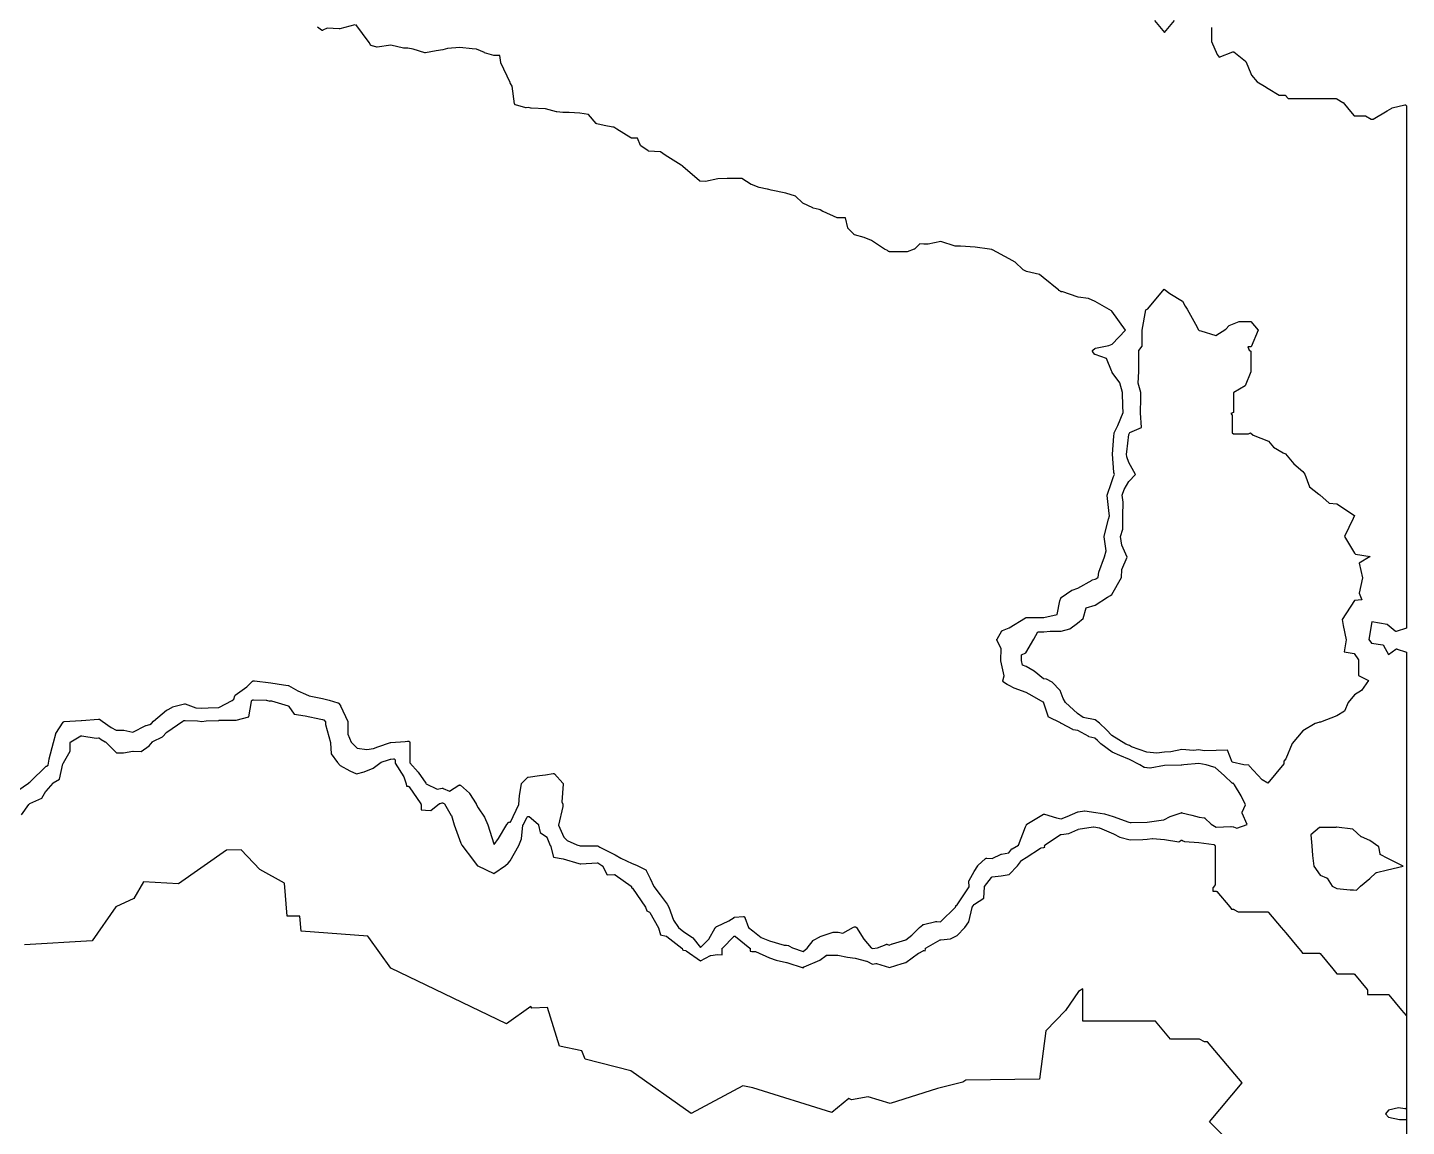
# Model space of a CAD drawing. Header units: millimetres. Extents: x 0 to 500, y 0 to 700.
# Drawn here: x 294.6 to 368.9, y 59.2 to 118.5 of the extents above; entities that cross this region are included whole.
import ezdxf

# ---------------------------------------------------------------- set-up
doc = ezdxf.new("R2010")
doc.units = ezdxf.units.MM
doc.layers.add('CORTE', color=1, linetype='Continuous')
doc.layers.add('GRABADO', color=5, linetype='Continuous')

msp = doc.modelspace()

# ---------------------------------------------------------------- linework, layer by layer
at = {"layer": 'CORTE'}
for points in [[(293.745, 77.145), (294.615, 77.738), (294.62, 77.745), (294.63, 77.753), (294.635, 77.757), (294.644, 77.762), (294.651, 77.765), (294.692, 77.806), (294.693, 77.807), (295.564, 78.644), (295.568, 78.647), (295.572, 78.65), (295.661, 78.705), (295.684, 78.81), (295.728, 79.035), (295.728, 79.037), (295.952, 79.925), (296.073, 80.401), (296.074, 80.405), (296.077, 80.414), (296.478, 81.022), (296.483, 81.029), (296.491, 81.036), (296.498, 81.041), (296.506, 81.046), (296.514, 81.05), (296.52, 81.051), (296.526, 81.053), (296.533, 81.054), (297.139, 81.092), (297.14, 81.092), (297.45, 81.105), (297.455, 81.105), (297.469, 81.107), (298.387, 81.189), (298.393, 81.189), (298.402, 81.189), (298.409, 81.188), (298.415, 81.186), (298.423, 81.183), (298.43, 81.179), (298.435, 81.176), (298.571, 81.079), (299.071, 80.737), (299.338, 80.587), (299.748, 80.587), (300.235, 80.489), (300.934, 80.839), (300.939, 80.841), (300.943, 80.843), (301.143, 80.903), (301.233, 80.949), (301.345, 81.07), (301.348, 81.073), (302.051, 81.666), (302.054, 81.669), (302.06, 81.673), (302.364, 81.835), (302.37, 81.838), (302.377, 81.841), (303.008, 82.006), (303.017, 82.008), (303.031, 82.008), (303.042, 82.006), (303.049, 82.004), (303.62, 81.79), (303.951, 81.78), (304.294, 81.79), (304.857, 81.806), (305.59, 82.192), (305.671, 82.257), (305.733, 82.442), (305.736, 82.447), (305.738, 82.451), (305.743, 82.461), (305.754, 82.472), (306.373, 82.929), (306.677, 83.228), (306.682, 83.234), (306.691, 83.239), (306.698, 83.243), (306.706, 83.247), (306.717, 83.25), (306.728, 83.25), (306.731, 83.25), (306.792, 83.248), (306.795, 83.247), (307.665, 83.143), (307.667, 83.143), (308.357, 83.032), (308.594, 83.005), (308.598, 83.004), (308.607, 83.002), (308.614, 82.998), (308.618, 82.997), (309.118, 82.706), (309.539, 82.525), (309.731, 82.441), (310.449, 82.293), (310.45, 82.293), (310.816, 82.202), (311.274, 82.07), (311.278, 82.069), (311.287, 82.065), (311.299, 82.058), (311.307, 82.05), (311.419, 81.923), (311.423, 81.919), (311.427, 81.912), (311.43, 81.906), (311.81, 81.051), (311.813, 81.045), (311.817, 81.031), (311.818, 81.022), (311.818, 80.379), (311.997, 79.949), (312.323, 79.622), (312.847, 79.543), (313.195, 79.609), (313.431, 79.688), (314.117, 79.92), (314.12, 79.921), (314.129, 79.923), (314.903, 79.981), (315.031, 79.991), (315.033, 79.992), (315.043, 79.996), (315.05, 79.998), (315.057, 80), (315.065, 80), (315.07, 80), (315.077, 80), (315.085, 79.998), (315.091, 79.996), (315.103, 79.992), (315.111, 79.989), (315.125, 79.98), (315.134, 79.972), (315.145, 79.959), (315.149, 79.947), (315.153, 79.938), (315.154, 79.927), (315.154, 79.912), (315.157, 79.897), (315.157, 79.892), (315.157, 78.824), (315.617, 78.319), (316.029, 77.726), (316.043, 77.706), (316.632, 77.404), (316.903, 77.458), (316.91, 77.46), (316.922, 77.46), (316.929, 77.459), (316.94, 77.457), (316.948, 77.454), (317.302, 77.301), (317.809, 77.625), (317.818, 77.63), (317.828, 77.633), (317.839, 77.635), (317.851, 77.635), (317.861, 77.634), (317.87, 77.631), (317.878, 77.628), (317.885, 77.624), (317.89, 77.621), (317.895, 77.617), (318.375, 77.194), (318.382, 77.185), (318.732, 76.613), (318.734, 76.61), (318.837, 76.404), (319.175, 75.908), (319.179, 75.903), (319.364, 75.491), (319.365, 75.487), (319.693, 74.465), (319.707, 74.428), (319.943, 74.757), (320.385, 75.501), (320.388, 75.505), (320.39, 75.507), (320.481, 75.617), (320.485, 75.621), (320.493, 75.627), (320.501, 75.632), (320.505, 75.634), (320.515, 75.638), (320.524, 75.64), (320.529, 75.641), (320.534, 75.641), (320.54, 75.641), (320.58, 75.638), (321.038, 76.591), (321.068, 77.068), (321.069, 77.072), (321.183, 77.699), (321.185, 77.709), (321.191, 77.72), (321.197, 77.73), (321.495, 78.035), (321.499, 78.04), (321.511, 78.048), (321.516, 78.051), (321.52, 78.053), (321.527, 78.056), (321.534, 78.058), (321.54, 78.059), (322.149, 78.14), (322.466, 78.183), (322.883, 78.257), (322.89, 78.258), (322.896, 78.258), (322.904, 78.257), (322.913, 78.255), (322.925, 78.252), (322.933, 78.247), (322.938, 78.244), (322.946, 78.238), (322.95, 78.233), (323.405, 77.732), (323.408, 77.729), (323.412, 77.723), (323.418, 77.712), (323.42, 77.704), (323.423, 77.693), (323.423, 77.68), (323.352, 76.736), (323.405, 76.597), (323.408, 76.588), (323.409, 76.576), (323.409, 76.568), (323.402, 76.473), (323.402, 76.467), (323.164, 75.468), (323.467, 74.831), (323.638, 74.638), (324.165, 74.418), (324.343, 74.359), (325.201, 74.359), (325.254, 74.364), (325.259, 74.364), (325.268, 74.363), (325.283, 74.36), (325.293, 74.354), (325.396, 74.291), (326.22, 73.872), (326.535, 73.683), (327.139, 73.398), (327.381, 73.305), (327.872, 73.064), (327.876, 73.062), (327.881, 73.058), (327.89, 73.051), (327.896, 73.044), (327.902, 73.035), (327.905, 73.029), (328.104, 72.595), (328.312, 72.164), (328.645, 71.717), (329.023, 71.21), (329.026, 71.206), (329.117, 71.045), (329.373, 70.348), (329.636, 69.953), (329.932, 69.716), (330.4, 69.417), (330.405, 69.413), (330.41, 69.408), (330.415, 69.403), (330.823, 68.869), (331.28, 69.318), (331.624, 69.938), (331.627, 69.943), (331.634, 69.952), (331.694, 70.008), (331.699, 70.011), (331.705, 70.015), (332.344, 70.312), (332.631, 70.496), (332.635, 70.499), (332.643, 70.502), (332.655, 70.505), (333.137, 70.547), (333.143, 70.547), (333.152, 70.546), (333.159, 70.545), (333.165, 70.544), (333.175, 70.54), (333.182, 70.536), (333.185, 70.534), (333.192, 70.529), (333.199, 70.521), (333.207, 70.511), (333.212, 70.501), (333.417, 69.947), (333.641, 69.768), (334.092, 69.408), (334.544, 69.232), (335.34, 69.007), (335.454, 69.002), (335.458, 69.001), (335.461, 69.001), (335.563, 68.978), (335.568, 68.977), (335.573, 68.975), (335.578, 68.972), (335.787, 68.858), (336.357, 68.651), (336.575, 68.841), (336.891, 69.255), (336.895, 69.26), (336.903, 69.267), (336.908, 69.271), (336.913, 69.274), (337.265, 69.459), (337.268, 69.46), (337.273, 69.462), (337.978, 69.7), (337.985, 69.702), (337.994, 69.703), (338.23, 69.703), (338.238, 69.702), (338.49, 69.65), (339.063, 69.967), (339.068, 69.97), (339.129, 69.993), (339.138, 69.995), (339.148, 69.997), (339.155, 69.997), (339.161, 69.996), (339.172, 69.994), (339.178, 69.992), (339.18, 69.991), (339.191, 69.986), (339.203, 69.977), (339.228, 69.95), (339.232, 69.945), (339.625, 69.328), (340.024, 68.849), (340.091, 68.814), (340.365, 68.862), (340.824, 69.046), (340.831, 69.048), (340.839, 69.05), (340.843, 69.05), (340.85, 69.051), (340.858, 69.05), (340.867, 69.049), (341, 69.007), (341.155, 69.076), (341.157, 69.077), (341.164, 69.08), (341.896, 69.28), (342.223, 69.547), (342.625, 69.957), (342.807, 70.106), (342.812, 70.11), (342.822, 70.116), (342.828, 70.119), (342.835, 70.121), (342.839, 70.123), (343.511, 70.284), (343.518, 70.285), (343.527, 70.286), (343.533, 70.285), (343.757, 70.261), (344.564, 71.053), (344.58, 71.107), (344.584, 71.116), (344.591, 71.127), (344.595, 71.133), (344.598, 71.136), (344.601, 71.139), (344.654, 71.183), (345.308, 72.146), (345.29, 72.444), (345.289, 72.451), (345.29, 72.461), (345.29, 72.461), (345.292, 72.474), (345.298, 72.486), (345.572, 72.979), (345.764, 73.277), (345.767, 73.283), (345.773, 73.289), (346.194, 73.676), (346.199, 73.68), (346.205, 73.684), (346.21, 73.687), (346.22, 73.691), (346.232, 73.694), (346.244, 73.695), (346.249, 73.694), (346.548, 73.672), (347.036, 73.909), (347.042, 73.912), (347.051, 73.915), (347.448, 73.98), (347.606, 74.187), (347.61, 74.191), (347.616, 74.197), (347.624, 74.202), (347.964, 74.4), (348.345, 75.38), (348.369, 75.449), (348.369, 75.451), (348.387, 75.493), (348.39, 75.499), (348.395, 75.506), (348.4, 75.511), (348.405, 75.516), (348.412, 75.522), (349.302, 76.056), (349.306, 76.059), (349.316, 76.063), (349.326, 76.066), (349.335, 76.067), (349.34, 76.068), (349.347, 76.068), (349.356, 76.066), (349.362, 76.065), (350.004, 75.872), (350.263, 75.819), (350.581, 75.937), (351.17, 76.188), (351.176, 76.19), (351.18, 76.191), (351.521, 76.244), (351.527, 76.244), (351.532, 76.244), (351.538, 76.244), (352.132, 76.155), (352.595, 76.085), (352.6, 76.084), (353.069, 75.943), (353.071, 75.943), (353.912, 75.634), (353.986, 75.609), (354.035, 75.609), (354.894, 75.638), (355.645, 75.738), (355.803, 75.765), (356.135, 75.936), (356.14, 75.938), (356.731, 76.14), (356.741, 76.143), (356.751, 76.144), (356.758, 76.144), (356.765, 76.143), (356.769, 76.142), (357.305, 76.004), (357.693, 75.904), (357.971, 75.869), (357.975, 75.868), (357.982, 75.866), (357.99, 75.863), (357.994, 75.861), (357.998, 75.858), (358.006, 75.853), (358.343, 75.52), (358.624, 75.363), (359.414, 75.394), (359.418, 75.394), (359.538, 75.384), (359.544, 75.383), (359.554, 75.381), (359.559, 75.379), (359.722, 75.314), (360.279, 75.505), (360.027, 76.109), (360.025, 76.114), (360.022, 76.126), (360.022, 76.137), (360.022, 76.15), (360.025, 76.16), (360.027, 76.165), (360.195, 76.569), (359.959, 77.055), (359.597, 77.646), (359.594, 77.65), (359.566, 77.714), (359.523, 77.718), (359.52, 77.719), (359.514, 77.72), (359.504, 77.723), (359.497, 77.726), (359.491, 77.73), (359.484, 77.735), (359.07, 78.121), (358.567, 78.574), (358.483, 78.603), (358.073, 78.721), (357.676, 78.795), (356.867, 78.72), (356.773, 78.706), (356.767, 78.706), (356.753, 78.706), (356.747, 78.706), (356.738, 78.707), (356.735, 78.708), (355.834, 78.677), (355.058, 78.544), (355.051, 78.543), (355.045, 78.543), (354.891, 78.552), (354.886, 78.553), (354.764, 78.578), (354.758, 78.579), (354.75, 78.582), (354.745, 78.585), (354.497, 78.729), (353.943, 79.009), (353.433, 79.218), (353.432, 79.219), (353.013, 79.409), (353.008, 79.411), (353.005, 79.413), (352.398, 79.846), (352.394, 79.85), (352.214, 80.026), (352.083, 80.154), (351.763, 80.239), (351.756, 80.242), (351.748, 80.245), (351.169, 80.566), (350.902, 80.615), (350.892, 80.619), (350.886, 80.622), (350.274, 80.953), (350.268, 80.957), (350.227, 80.991), (349.594, 81.295), (349.589, 81.298), (349.583, 81.302), (349.572, 81.312), (349.562, 81.326), (349.558, 81.336), (349.306, 82.091), (349.294, 82.106), (348.697, 82.447), (348.385, 82.625), (347.731, 82.849), (347.725, 82.852), (347.454, 83.003), (347.355, 83.054), (347.352, 83.055), (347.159, 83.18), (347.156, 83.182), (347.15, 83.187), (347.142, 83.196), (347.134, 83.209), (347.129, 83.224), (347.127, 83.236), (347.127, 83.246), (347.128, 83.251), (347.128, 83.255), (347.189, 83.51), (347.018, 84.333), (347.015, 84.341), (347.015, 84.354), (347.038, 84.995), (346.803, 85.433), (346.799, 85.443), (346.797, 85.458), (346.797, 85.474), (346.8, 85.488), (346.804, 85.497), (346.806, 85.501), (347.067, 85.939), (347.071, 85.945), (347.078, 85.953), (347.087, 85.959), (347.093, 85.963), (347.098, 85.965), (347.456, 86.108), (348.336, 86.637), (348.352, 86.651), (348.358, 86.656), (348.368, 86.662), (348.383, 86.667), (348.391, 86.668), (348.397, 86.669), (348.403, 86.669), (348.408, 86.669), (348.414, 86.668), (348.416, 86.668), (348.418, 86.668), (348.425, 86.669), (348.429, 86.669), (349.334, 86.669), (350.044, 86.831), (350.195, 87.554), (350.195, 87.557), (350.24, 87.708), (350.242, 87.716), (350.25, 87.73), (350.256, 87.737), (350.262, 87.744), (350.27, 87.749), (350.838, 88.131), (350.841, 88.133), (350.847, 88.136), (351.164, 88.25), (351.933, 88.681), (351.937, 88.683), (351.942, 88.685), (352.092, 88.728), (352.159, 88.766), (352.257, 88.84), (352.293, 89.105), (352.294, 89.113), (352.598, 89.934), (352.688, 90.256), (352.58, 91.008), (352.578, 91.013), (352.578, 91.03), (352.58, 91.039), (352.821, 91.969), (352.874, 92.14), (352.854, 92.267), (352.746, 93.242), (352.746, 93.254), (352.749, 93.266), (352.973, 93.938), (352.973, 93.938), (353.082, 94.256), (353.084, 94.26), (353.086, 94.266), (353.145, 94.366), (353.105, 94.482), (353.104, 94.484), (353.1, 94.496), (353.022, 95.466), (353.022, 95.472), (353.1, 96.431), (353.1, 96.432), (353.117, 96.589), (353.118, 96.598), (353.122, 96.609), (353.311, 97.01), (353.601, 97.706), (353.59, 98.061), (353.566, 98.793), (353.433, 99.316), (353.02, 99.873), (353.015, 99.88), (353.013, 99.886), (352.978, 99.968), (352.705, 100.624), (352.094, 100.833), (352.089, 100.835), (352.084, 100.838), (352.075, 100.843), (352.067, 100.851), (352.063, 100.856), (351.967, 100.982), (351.962, 100.988), (351.958, 100.997), (351.957, 100.999), (351.954, 101.009), (351.953, 101.017), (351.951, 101.027), (351.953, 101.037), (351.954, 101.044), (351.958, 101.058), (351.963, 101.067), (351.967, 101.073), (351.974, 101.081), (352.078, 101.163), (352.084, 101.167), (352.09, 101.17), (352.099, 101.173), (352.106, 101.175), (352.838, 101.325), (353.005, 101.39), (353.728, 102.146), (352.996, 103.176), (352.992, 103.18), (352.981, 103.189), (352.087, 103.69), (351.739, 103.857), (351.185, 103.927), (351.179, 103.927), (351.171, 103.93), (350.307, 104.23), (350.279, 104.226), (350.274, 104.225), (350.266, 104.225), (350.257, 104.226), (350.249, 104.228), (350.245, 104.229), (350.241, 104.23), (350.233, 104.234), (350.226, 104.238), (350.191, 104.263), (350.146, 104.298), (350.145, 104.299), (349.296, 104.993), (349.095, 105.147), (348.394, 105.315), (348.386, 105.318), (348.213, 105.408), (348.208, 105.411), (348.2, 105.417), (347.785, 105.821), (347.454, 106), (346.554, 106.486), (346.55, 106.488), (346.535, 106.499), (346.397, 106.511), (346.395, 106.511), (345.629, 106.619), (344.845, 106.675), (344.708, 106.675), (344.555, 106.685), (344.55, 106.686), (344.546, 106.687), (343.78, 106.926), (343.099, 106.784), (343.094, 106.783), (343.087, 106.783), (342.855, 106.783), (342.646, 106.796), (342.369, 106.531), (342.362, 106.524), (342.353, 106.519), (342.347, 106.516), (341.955, 106.381), (341.949, 106.38), (341.942, 106.378), (341.935, 106.378), (341.114, 106.378), (341.001, 106.382), (340.995, 106.383), (340.987, 106.384), (340.982, 106.386), (340.975, 106.388), (340.969, 106.391), (340.965, 106.394), (340.898, 106.438), (340.748, 106.52), (340.744, 106.521), (340.044, 106.992), (339.653, 107.142), (339.131, 107.282), (339.128, 107.283), (339.121, 107.285), (339.109, 107.292), (339.1, 107.299), (338.774, 107.647), (338.771, 107.651), (338.766, 107.658), (338.759, 107.672), (338.648, 108.202), (338.224, 108.202), (338.218, 108.202), (338.209, 108.204), (338.199, 108.207), (337.43, 108.545), (337.426, 108.548), (337.268, 108.644), (337.217, 108.66), (336.896, 108.735), (336.888, 108.737), (336.34, 109), (336.336, 109.002), (336.33, 109.006), (336.324, 109.011), (335.94, 109.38), (335.429, 109.528), (334.631, 109.693), (334.625, 109.694), (334.503, 109.74), (334.429, 109.748), (334.425, 109.749), (333.987, 109.847), (333.982, 109.849), (333.566, 110.006), (333.562, 110.008), (333.557, 110.01), (333.05, 110.33), (332.265, 110.33), (331.751, 110.308), (331.098, 110.169), (331.088, 110.167), (330.808, 110.182), (330.803, 110.183), (330.8, 110.183), (330.792, 110.185), (330.783, 110.189), (330.775, 110.193), (330.767, 110.199), (329.877, 110.976), (329.875, 110.978), (329.868, 110.985), (329.862, 110.993), (329.859, 111), (329.856, 111.008), (329.791, 111.04), (328.921, 111.586), (328.674, 111.756), (328.028, 111.806), (328.02, 111.807), (328.01, 111.81), (327.999, 111.814), (327.615, 112.082), (327.608, 112.087), (327.594, 112.102), (327.589, 112.114), (327.425, 112.507), (327.105, 112.507), (327.092, 112.509), (327.083, 112.512), (327.078, 112.514), (327.073, 112.517), (326.311, 112.991), (326.309, 112.992), (326.159, 113.099), (326.109, 113.099), (325.626, 113.181), (325.238, 113.275), (325.234, 113.276), (325.225, 113.279), (325.216, 113.284), (325.212, 113.287), (325.206, 113.292), (325.201, 113.297), (324.782, 113.775), (324.323, 113.856), (323.748, 113.876), (323.403, 113.888), (323.402, 113.888), (323.077, 113.911), (323.069, 113.912), (322.466, 114.087), (321.691, 114.119), (321.684, 114.12), (321.676, 114.122), (321.548, 114.156), (321.433, 114.137), (321.427, 114.136), (321.416, 114.136), (321.409, 114.137), (321.403, 114.138), (320.858, 114.295), (320.852, 114.298), (320.846, 114.3), (320.837, 114.306), (320.826, 114.315), (320.819, 114.324), (320.814, 114.332), (320.81, 114.341), (320.807, 114.352), (320.676, 115.305), (320.591, 115.44), (320.588, 115.446), (320.585, 115.452), (320.581, 115.466), (320.581, 115.47), (320.576, 115.473), (320.569, 115.481), (320.563, 115.488), (320.559, 115.495), (320.062, 116.561), (320.059, 116.568), (320.057, 116.576), (320.006, 116.962), (319.696, 116.962), (319.687, 116.962), (319.679, 116.964), (319.183, 117.108), (319.179, 117.11), (318.753, 117.3), (318.513, 117.324), (317.846, 117.393), (317.184, 117.325), (316.937, 117.269), (316.936, 117.269), (316.579, 117.202), (316.007, 117.095), (316, 117.094), (315.986, 117.094), (315.976, 117.096), (315.972, 117.097), (315.332, 117.289), (315.059, 117.345), (314.831, 117.345), (314.822, 117.346), (314.815, 117.347), (314.137, 117.517), (313.405, 117.407), (313.4, 117.407), (313.395, 117.407), (313.387, 117.407), (313.381, 117.409), (313.194, 117.455), (313.192, 117.455), (313.075, 117.492), (313.07, 117.494), (313.06, 117.499), (313.052, 117.505), (313.047, 117.509), (313.04, 117.517), (313.033, 117.528), (312.967, 117.662), (312.254, 118.624)], [(312.2, 118.616), (311.379, 118.397), (311.376, 118.396), (311.369, 118.395), (311.36, 118.395), (310.711, 118.424), (310.465, 118.315), (310.463, 118.314), (310.453, 118.31), (310.442, 118.309), (310.438, 118.309), (310.431, 118.309), (310.423, 118.31), (310.418, 118.311), (310.408, 118.313), (310.395, 118.32), (310.39, 118.324), (310.18, 118.483)], [(355.291, 118.84), (355.827, 118.197), (356.363, 118.84)], [(358.371, 118.465), (358.373, 118.457), (358.374, 118.447), (358.374, 117.717), (358.67, 117.008), (358.787, 116.87), (359.507, 117.157), (359.516, 117.16), (359.527, 117.161), (359.534, 117.161), (359.541, 117.161), (359.547, 117.16), (359.55, 117.159), (359.559, 117.156), (359.569, 117.151), (359.576, 117.147), (360.202, 116.646), (360.206, 116.642), (360.209, 116.638), (360.214, 116.633), (360.219, 116.624), (360.323, 116.374), (360.523, 115.896), (360.823, 115.536), (361.219, 115.297), (361.423, 115.175), (362.016, 114.82), (362.313, 114.82), (362.318, 114.82), (362.327, 114.819), (362.337, 114.815), (362.347, 114.811), (362.353, 114.807), (362.362, 114.801), (362.504, 114.632), (363.237, 114.632), (364.006, 114.632), (365.095, 114.632), (365.102, 114.631), (365.11, 114.629), (365.122, 114.625), (365.443, 114.431), (365.451, 114.427), (365.46, 114.419), (365.462, 114.416), (365.767, 114.047), (366.051, 113.708), (366.63, 113.708), (366.634, 113.708), (366.644, 113.707), (366.652, 113.704), (366.656, 113.703), (366.662, 113.7), (366.964, 113.52), (367.08, 113.52), (367.831, 113.97), (368.087, 114.124), (368.094, 114.128), (368.101, 114.131), (368.105, 114.132), (368.782, 114.293), (368.786, 114.294), (368.794, 114.295), (368.808, 114.294), (368.817, 114.291), (368.822, 114.29), (368.83, 114.287), (368.836, 114.283), (368.841, 114.279), (368.845, 114.276), (368.853, 114.268), (368.861, 114.256), (368.866, 114.247), (368.869, 114.236), (368.871, 114.224), (368.871, 91.268), (368.871, 89.597), (368.871, 87.962), (368.871, 86.361), (368.871, 86.08), (368.324, 85.916), (368.315, 85.914), (368.305, 85.913), (368.297, 85.914), (368.29, 85.915), (368.281, 85.918), (368.276, 85.92), (368.271, 85.922), (368.261, 85.928), (367.836, 86.293), (367.011, 86.434), (366.844, 85.482), (366.986, 85.28), (367.591, 85.189), (367.598, 85.187), (367.607, 85.184), (367.615, 85.18), (367.621, 85.177), (367.627, 85.172), (367.632, 85.167), (367.635, 85.164), (367.641, 85.157), (367.896, 84.675), (368.306, 84.956), (368.312, 84.959), (368.318, 84.962), (368.322, 84.964), (368.331, 84.966), (368.342, 84.967), (368.353, 84.967), (368.364, 84.965), (368.818, 84.82), (368.822, 84.819), (368.822, 84.819), (368.871, 84.803), (368.871, 84.754), (368.871, 84.754), (368.871, 84.748), (368.871, 83.379), (368.871, 80.438), (368.871, 79.39), (368.871, 78.036), (368.871, 77.145), (368.871, 75.954), (368.871, 74.774), (368.871, 73.275), (368.871, 73.205), (368.871, 73.205), (368.871, 73.2), (368.871, 69.588), (368.871, 68.433), (368.871, 67.286), (368.871, 66.146), (368.871, 65.014), (368.871, 63.89), (368.871, 62.774), (368.871, 61.665), (368.871, 60.564), (368.871, 59.47), (368.871, 58.303)], [(361.871, 55.868), (358.266, 59.47), (360.018, 61.572), (360.01, 61.572), (358.143, 63.796), (357.984, 63.796), (357.721, 63.941), (356.15, 63.941), (355.351, 64.907), (351.437, 64.907), (351.437, 66.647), (351.202, 66.496), (350.498, 65.483), (349.437, 64.391), (349.102, 61.78), (345.125, 61.729), (344.969, 61.613), (343.592, 61.268), (341.045, 60.47), (339.857, 60.828), (338.956, 60.669), (338.822, 60.739), (337.906, 59.981), (333.637, 61.303), (333.105, 61.426), (330.318, 59.921), (327.069, 62.227), (324.609, 62.849), (324.436, 63.303), (323.231, 63.561), (322.573, 65.639), (321.732, 65.601), (321.685, 65.688), (320.372, 64.758), (314.138, 67.761), (312.957, 69.415), (312.898, 69.493), (309.3, 69.762), (309.233, 70.564), (308.55, 70.564), (308.397, 72.35), (307.083, 73.086), (306.076, 74.132), (305.279, 74.119), (302.7, 72.315), (300.805, 72.422), (300.277, 71.517), (299.311, 71.059), (298.041, 69.23), (294.386, 69.022)]]:
    msp.add_lwpolyline(points, dxfattribs=at)
msp.add_lwpolyline([(368.667, 73.278), (367.836, 73.694), (367.49, 73.866), (367.484, 73.869), (367.474, 73.877), (367.467, 73.884), (367.461, 73.892), (367.453, 73.906), (367.45, 73.918), (367.381, 74.304), (366.906, 74.637), (366.452, 74.842), (366.447, 74.844), (366.439, 74.849), (365.984, 75.251), (365.11, 75.362), (365.108, 75.361), (365.082, 75.353), (365.077, 75.352), (365.068, 75.35), (364.192, 75.35), (363.722, 74.94), (363.768, 74.354), (363.809, 73.84), (363.881, 73.263), (364.213, 72.766), (364.56, 72.636), (364.563, 72.634), (364.571, 72.63), (364.578, 72.625), (364.586, 72.618), (364.594, 72.609), (364.861, 72.182), (365.112, 72.048), (365.841, 71.983), (366.02, 71.975), (366.182, 71.968), (366.403, 72.181), (366.893, 72.596), (367.225, 72.9), (367.229, 72.903), (367.238, 72.909), (367.248, 72.913), (367.252, 72.914), (367.852, 73.058), (368.691, 73.259), (368.667, 73.278)], close=True, dxfattribs=at)
at = {"layer": 'GRABADO'}
msp.add_lwpolyline([(359.477, 78.871), (359.221, 79.516), (358.608, 79.493), (357.975, 79.469), (357.676, 79.524), (357.404, 79.499), (356.758, 79.545), (356.177, 79.422), (355.833, 79.411), (355.426, 79.349), (354.883, 79.412), (354.06, 79.699), (353.943, 79.758), (353.894, 79.778), (353.757, 79.84), (353.001, 80.311), (352.698, 80.607), (352.336, 80.961), (352.09, 81.147), (351.442, 81.28), (351.148, 81.484), (350.499, 82.082), (350.372, 82.301), (350.204, 82.722), (349.783, 83.181), (349.467, 83.345), (349.312, 83.364), (348.812, 83.764), (348.383, 84.021), (348.184, 84.093), (348.121, 84.345), (348.134, 84.652), (348.362, 84.761), (348.783, 85.501), (349.005, 85.892), (349.337, 85.892), (349.667, 85.935), (350.259, 85.935), (350.729, 86.054), (351.148, 86.356), (351.451, 86.618), (351.607, 87.179), (352.089, 87.331), (352.755, 87.752), (352.924, 87.849), (352.99, 87.898), (353.512, 88.821), (353.537, 89.251), (353.812, 89.911), (353.539, 90.567), (353.462, 91.027), (353.579, 91.417), (353.579, 92.135), (353.597, 92.881), (353.554, 93.254), (353.663, 93.568), (353.914, 93.993), (354.268, 94.369), (353.905, 95.023), (353.798, 95.331), (353.787, 95.469), (353.797, 95.598), (353.901, 96.53), (353.962, 96.64), (354.591, 96.906), (354.538, 97.691), (354.565, 98.492), (354.554, 98.792), (354.408, 99.295), (354.446, 99.918), (354.446, 101.053), (354.628, 101.289), (354.628, 102.146), (354.834, 103.256), (354.894, 103.28), (354.93, 103.306), (355.816, 104.369), (356.113, 104.131), (356.809, 103.716), (356.955, 103.451), (357.047, 103.287), (357.501, 102.468), (357.663, 102.175), (357.681, 102.143), (357.701, 102.137), (357.782, 102.113), (358.595, 101.87), (359.14, 102.197), (359.315, 102.407), (359.504, 102.482), (359.86, 102.625), (360.494, 102.625), (360.888, 102.152), (360.508, 101.245), (360.327, 101.245), (360.396, 101.079), (360.493, 101.021), (360.493, 99.901), (360.182, 99.155), (359.575, 98.791), (359.546, 98.768), (359.546, 97.715), (359.411, 97.661), (359.485, 97.572), (359.485, 96.617), (359.558, 96.558), (360.356, 96.558), (360.465, 96.623), (360.619, 96.499), (361.43, 96.176), (361.702, 95.848), (362.222, 95.536), (362.357, 95.483), (362.807, 94.942), (363.291, 94.528), (363.401, 94.395), (363.647, 93.706), (364.146, 93.307), (364.209, 93.27), (364.707, 92.821), (365.115, 92.783), (366.078, 92.161), (366.003, 92.004), (365.537, 91.026), (366.076, 90.122), (366.127, 90.073), (366.916, 89.954), (366.329, 89.6), (366.495, 88.799), (366.323, 87.969), (366.467, 87.623), (366.074, 87.584), (366.074, 87.583), (365.4, 86.56), (365.456, 86.239), (365.617, 85.466), (365.509, 84.813), (366.06, 84.718), (366.295, 84.376), (366.295, 83.532), (366.819, 83.27), (366.454, 82.724), (366.066, 82.491), (365.732, 82.09), (365.535, 81.616), (365.124, 81.37), (364.239, 81.016), (364.185, 81.016), (364.152, 80.997), (363.949, 80.948), (363.287, 80.549), (363.003, 80.208), (362.719, 79.867), (362.376, 79.048), (362.264, 78.914), (362.264, 78.767), (361.401, 77.732), (361.093, 77.917), (360.395, 78.671), (360.384, 78.695), (360.104, 78.72), (359.477, 78.871)], close=True, dxfattribs=at)
msp.add_lwpolyline([(294.236, 76.024), (294.627, 76.586), (294.63, 76.591), (294.66, 76.623), (294.664, 76.627), (294.672, 76.633), (294.679, 76.638), (294.683, 76.639), (295.323, 76.916), (295.549, 77.303), (295.552, 77.309), (295.933, 77.733), (295.935, 77.736), (295.943, 77.743), (296.285, 77.956), (296.467, 78.777), (296.47, 78.788), (296.476, 78.797), (296.501, 78.834), (296.861, 79.452), (296.861, 79.912), (296.862, 79.921), (296.863, 79.926), (296.866, 79.934), (296.872, 79.947), (296.878, 79.954), (296.881, 79.958), (296.886, 79.963), (296.894, 79.969), (297.431, 80.281), (297.441, 80.287), (297.456, 80.29), (297.464, 80.29), (297.471, 80.29), (297.477, 80.29), (298.249, 80.157), (298.387, 80.169), (298.393, 80.17), (298.402, 80.169), (298.41, 80.167), (298.416, 80.166), (298.423, 80.163), (298.428, 80.161), (298.432, 80.158), (298.532, 80.09), (298.745, 79.97), (298.752, 79.966), (298.757, 79.961), (299.35, 79.376), (299.734, 79.376), (300.234, 79.466), (300.241, 79.467), (300.248, 79.467), (300.675, 79.441), (301.12, 79.752), (301.291, 79.957), (301.298, 79.963), (301.305, 79.969), (301.311, 79.972), (301.826, 80.237), (302.043, 80.472), (302.048, 80.478), (302.055, 80.483), (302.928, 81.082), (302.931, 81.084), (302.974, 81.106), (302.98, 81.109), (302.985, 81.111), (303.008, 81.117), (303.015, 81.118), (303.022, 81.119), (303.027, 81.119), (303.034, 81.118), (303.042, 81.116), (303.049, 81.114), (303.055, 81.112), (303.711, 81.093), (303.714, 81.093), (303.951, 81.064), (304.187, 81.093), (304.191, 81.093), (304.857, 81.112), (304.876, 81.122), (304.881, 81.124), (304.889, 81.127), (304.902, 81.129), (305.794, 81.129), (306.475, 81.306), (306.626, 82.141), (306.627, 82.148), (306.633, 82.164), (306.642, 82.177), (306.647, 82.183), (306.677, 82.212), (306.682, 82.218), (306.691, 82.223), (306.696, 82.226), (306.703, 82.229), (306.708, 82.231), (306.717, 82.233), (306.729, 82.234), (307.419, 82.204), (307.422, 82.204), (307.426, 82.203), (307.607, 82.16), (307.625, 82.168), (307.63, 82.171), (307.643, 82.174), (307.654, 82.175), (307.661, 82.175), (307.693, 82.171), (307.696, 82.171), (307.702, 82.17), (308.604, 81.899), (308.611, 81.897), (308.618, 81.894), (308.625, 81.89), (308.636, 81.881), (308.643, 81.871), (308.645, 81.869), (308.926, 81.447), (309.519, 81.358), (309.521, 81.358), (310.371, 81.188), (310.454, 81.168), (310.511, 81.151), (310.519, 81.148), (310.527, 81.144), (310.534, 81.139), (310.541, 81.132), (310.601, 81.065), (310.607, 81.056), (310.614, 81.041), (310.617, 81.025), (310.617, 80.899), (310.876, 79.925), (310.877, 79.921), (310.878, 79.914), (310.923, 79.318), (311.258, 78.842), (311.408, 78.687), (311.932, 78.394), (312.293, 78.231), (312.692, 78.351), (313.178, 78.545), (313.611, 78.857), (313.614, 78.859), (313.622, 78.863), (314.01, 78.994), (314.116, 79.03), (314.122, 79.032), (314.132, 79.034), (314.284, 79.045), (314.289, 79.045), (314.296, 79.045), (314.302, 79.044), (314.308, 79.042), (314.317, 79.039), (314.322, 79.036), (314.331, 79.032), (314.34, 79.024), (314.345, 79.018), (314.35, 79.011), (314.357, 78.997), (314.361, 78.985), (314.362, 78.975), (314.362, 78.816), (314.831, 78.082), (314.835, 78.075), (314.838, 78.067), (314.963, 77.706), (314.966, 77.699), (314.967, 77.691), (314.976, 77.564), (315.072, 77.564), (315.079, 77.563), (315.088, 77.562), (315.095, 77.559), (315.1, 77.557), (315.11, 77.551), (315.119, 77.544), (315.126, 77.536), (315.752, 76.612), (315.754, 76.608), (315.758, 76.601), (315.76, 76.594), (315.763, 76.584), (315.778, 76.297), (315.999, 76.281), (316.294, 76.258), (316.762, 76.632), (316.767, 76.635), (316.772, 76.639), (316.781, 76.643), (316.789, 76.645), (316.908, 76.668), (316.913, 76.669), (316.919, 76.669), (316.927, 76.669), (316.936, 76.668), (316.944, 76.665), (316.948, 76.664), (317.004, 76.639), (317.01, 76.636), (317.018, 76.631), (317.025, 76.625), (317.029, 76.621), (317.034, 76.614), (317.395, 75.989), (317.399, 75.982), (317.554, 75.484), (317.915, 74.495), (317.95, 74.424), (317.967, 74.388), (318.589, 73.573), (318.792, 73.289), (318.799, 73.289), (318.81, 73.287), (318.815, 73.285), (318.82, 73.283), (319.692, 72.856), (320.312, 73.295), (320.457, 73.428), (320.564, 73.541), (321.031, 74.381), (321.176, 74.729), (321.253, 75.473), (321.256, 75.483), (321.258, 75.488), (321.26, 75.493), (321.488, 75.909), (321.493, 75.917), (321.497, 75.921), (321.504, 75.928), (321.513, 75.933), (321.516, 75.935), (321.524, 75.939), (321.532, 75.942), (321.538, 75.943), (321.544, 75.944), (321.551, 75.944), (321.558, 75.944), (321.569, 75.943), (321.579, 75.939), (321.588, 75.935), (321.597, 75.929), (322.078, 75.517), (322.083, 75.512), (322.088, 75.506), (322.093, 75.5), (322.097, 75.492), (322.098, 75.49), (322.1, 75.485), (322.102, 75.478), (322.191, 75.08), (322.52, 74.849), (322.525, 74.846), (322.532, 74.839), (322.535, 74.835), (322.541, 74.828), (322.546, 74.819), (322.73, 74.377), (322.732, 74.373), (322.906, 73.745), (323.421, 73.657), (323.425, 73.655), (324.271, 73.402), (324.272, 73.401), (324.343, 73.378), (324.383, 73.378), (325.254, 73.445), (325.259, 73.445), (325.266, 73.445), (325.274, 73.444), (325.282, 73.441), (325.29, 73.438), (325.295, 73.435), (325.513, 73.3), (325.522, 73.295), (325.529, 73.286), (325.535, 73.28), (325.539, 73.272), (325.791, 72.789), (326.182, 72.807), (326.186, 72.807), (326.194, 72.806), (326.209, 72.803), (326.22, 72.797), (326.225, 72.794), (327.082, 72.184), (327.091, 72.177), (327.099, 72.167), (327.103, 72.159), (327.107, 72.15), (327.109, 72.145), (327.11, 72.139), (327.112, 72.129), (327.112, 72.125), (327.112, 72.094), (327.129, 72.09), (327.136, 72.088), (327.145, 72.083), (327.151, 72.08), (327.158, 72.075), (327.161, 72.071), (327.168, 72.065), (327.852, 71.053), (327.857, 71.045), (327.925, 70.86), (328.075, 70.781), (328.082, 70.776), (328.089, 70.77), (328.095, 70.763), (328.099, 70.757), (328.555, 69.937), (328.557, 69.933), (328.56, 69.927), (328.677, 69.553), (328.98, 69.487), (328.99, 69.485), (329, 69.48), (329.006, 69.476), (329.82, 68.848), (329.824, 68.844), (329.828, 68.841), (329.834, 68.833), (329.839, 68.823), (329.844, 68.813), (329.86, 68.742), (329.905, 68.731), (330.035, 68.706), (330.043, 68.704), (330.057, 68.698), (330.821, 68.148), (331.359, 68.439), (331.364, 68.441), (331.37, 68.444), (331.378, 68.446), (331.734, 68.497), (331.739, 68.498), (331.743, 68.498), (331.985, 68.486), (331.985, 68.792), (331.986, 68.802), (331.99, 68.817), (331.998, 68.832), (332.005, 68.84), (332.613, 69.466), (332.618, 69.471), (332.627, 69.478), (332.637, 69.484), (332.647, 69.487), (332.651, 69.488), (332.66, 69.49), (332.672, 69.49), (332.682, 69.489), (332.689, 69.487), (332.695, 69.484), (332.701, 69.482), (332.71, 69.477), (333.485, 68.846), (333.489, 68.842), (333.497, 68.833), (333.506, 68.817), (333.508, 68.809), (333.51, 68.799), (333.51, 68.79), (333.51, 68.669), (333.597, 68.664), (333.764, 68.664), (333.77, 68.663), (333.777, 68.662), (333.786, 68.66), (333.792, 68.657), (334.548, 68.313), (334.91, 68.193), (335.466, 68.064), (335.469, 68.063), (336.357, 67.788), (336.399, 67.826), (336.405, 67.831), (336.414, 67.836), (336.418, 67.838), (337.261, 68.199), (337.589, 68.452), (337.593, 68.455), (337.597, 68.457), (337.606, 68.461), (337.615, 68.464), (337.624, 68.466), (338.234, 68.466), (338.745, 68.359), (339.165, 68.296), (339.168, 68.295), (339.771, 68.145), (339.777, 68.143), (339.783, 68.14), (340.091, 67.977), (340.281, 68.011), (340.288, 68.012), (340.296, 68.012), (340.301, 68.011), (340.31, 68.01), (340.315, 68.008), (341.005, 67.793), (341.694, 68.008), (341.696, 68.009), (341.898, 68.06), (342.579, 68.57), (342.582, 68.572), (342.588, 68.576), (342.826, 68.701), (342.834, 68.704), (342.842, 68.706), (342.85, 68.707), (342.858, 68.708), (342.863, 68.707), (342.932, 68.702), (342.945, 68.804), (342.947, 68.81), (342.949, 68.819), (342.956, 68.831), (342.963, 68.841), (342.972, 68.848), (342.979, 68.853), (343.749, 69.283), (343.755, 69.286), (343.762, 69.288), (343.767, 69.29), (343.775, 69.291), (344.296, 69.335), (344.665, 69.525), (345.078, 69.949), (345.293, 70.26), (345.466, 71.031), (345.469, 71.04), (345.473, 71.049), (345.475, 71.053), (345.574, 71.2), (345.578, 71.205), (345.584, 71.211), (345.589, 71.216), (345.594, 71.22), (346.093, 71.533), (346.126, 72.137), (346.129, 72.148), (346.133, 72.157), (346.137, 72.165), (346.503, 72.653), (346.505, 72.656), (346.512, 72.664), (346.52, 72.67), (346.524, 72.672), (346.531, 72.676), (346.539, 72.679), (346.546, 72.681), (346.552, 72.682), (347.024, 72.745), (347.453, 72.802), (347.905, 73.285), (348.122, 73.569), (348.13, 73.577), (348.137, 73.582), (348.14, 73.584), (348.376, 73.721), (349.153, 74.232), (349.157, 74.235), (349.164, 74.238), (349.173, 74.241), (349.18, 74.242), (349.328, 74.265), (349.375, 74.275), (349.372, 74.347), (349.372, 74.357), (349.377, 74.376), (349.384, 74.389), (349.388, 74.394), (349.392, 74.399), (349.399, 74.406), (350.229, 74.96), (350.233, 74.962), (350.238, 74.965), (350.247, 74.968), (350.256, 74.97), (350.26, 74.97), (350.682, 75.013), (351.164, 75.24), (351.168, 75.242), (351.173, 75.243), (351.178, 75.245), (351.987, 75.383), (351.993, 75.384), (351.997, 75.384), (352.004, 75.383), (352.136, 75.361), (352.315, 75.32), (352.321, 75.318), (353.076, 75.005), (353.079, 75.003), (353.419, 74.831), (353.983, 74.673), (354.666, 74.7), (354.893, 74.709), (355.167, 74.753), (355.173, 74.754), (355.18, 74.754), (355.834, 74.688), (355.836, 74.688), (356.613, 74.572), (356.71, 74.644), (356.714, 74.646), (356.721, 74.651), (356.732, 74.655), (356.742, 74.657), (356.756, 74.658), (356.767, 74.656), (356.776, 74.654), (356.785, 74.65), (356.788, 74.649), (356.908, 74.582), (357.687, 74.53), (358.496, 74.422), (358.504, 74.42), (358.509, 74.418), (358.513, 74.417), (358.522, 74.413), (358.527, 74.409), (358.532, 74.405), (358.539, 74.399), (358.542, 74.395), (358.545, 74.391), (358.553, 74.378), (358.557, 74.363), (358.558, 74.358), (358.558, 74.353), (358.558, 72.267), (358.558, 72.262), (358.556, 72.252), (358.551, 72.24), (358.548, 72.234), (358.545, 72.229), (358.542, 72.225), (358.437, 72.098), (358.437, 71.907), (358.613, 71.907), (358.622, 71.906), (358.629, 71.904), (358.638, 71.9), (358.647, 71.895), (358.651, 71.892), (358.658, 71.886), (359.346, 71.061), (359.445, 70.941), (359.534, 70.941), (359.543, 70.941), (359.553, 70.938), (359.563, 70.935), (359.57, 70.931), (359.796, 70.796), (361.389, 70.796), (361.402, 70.794), (361.411, 70.791), (361.417, 70.789), (361.428, 70.783), (361.437, 70.775), (361.441, 70.77), (362.125, 69.949), (362.246, 69.803), (362.369, 69.657), (363.051, 68.838), (363.173, 68.691), (363.272, 68.572), (363.481, 68.572), (364.166, 68.572), (364.171, 68.572), (364.176, 68.571), (364.186, 68.569), (364.2, 68.564), (364.209, 68.558), (364.216, 68.552), (364.564, 68.138), (364.904, 67.726), (365.125, 67.461), (365.773, 67.461), (366.024, 67.461), (366.039, 67.458), (366.046, 67.455), (366.05, 67.453), (366.058, 67.449), (366.063, 67.445), (366.069, 67.44), (366.073, 67.435), (366.758, 66.614), (366.766, 66.602), (366.771, 66.588), (366.774, 66.577), (366.774, 66.349), (367.872, 66.349), (367.879, 66.349), (367.884, 66.348), (367.891, 66.346), (367.904, 66.341), (367.914, 66.334), (367.923, 66.327), (368.27, 65.914), (368.61, 65.503), (368.854, 65.209), (368.861, 65.2), (368.867, 65.187), (368.869, 65.178), (368.871, 65.167), (368.871, 65.163), (368.871, 64.268), (368.871, 63.062), (368.871, 61.864), (368.871, 60.586), (368.871, 60.256), (368.871, 60.252), (368.869, 60.242), (368.867, 60.232), (368.863, 60.223), (368.859, 60.217), (368.854, 60.208), (368.846, 60.201), (368.839, 60.194), (368.831, 60.19), (368.825, 60.187), (368.817, 60.184), (368.809, 60.182), (368.803, 60.182), (368.798, 60.181), (368.791, 60.181), (368.785, 60.182), (368.449, 60.24), (367.911, 60.11), (367.737, 59.902), (367.906, 59.733), (368.504, 59.613), (368.8, 59.613), (368.808, 59.612), (368.817, 59.61), (368.826, 59.606), (368.833, 59.603), (368.839, 59.599), (368.849, 59.592), (368.856, 59.582), (368.861, 59.575), (368.865, 59.566), (368.867, 59.561), (368.869, 59.552), (368.871, 59.542), (368.871, 59.538), (368.871, 58.398)], dxfattribs=at)

doc.saveas('drawing.dxf')
